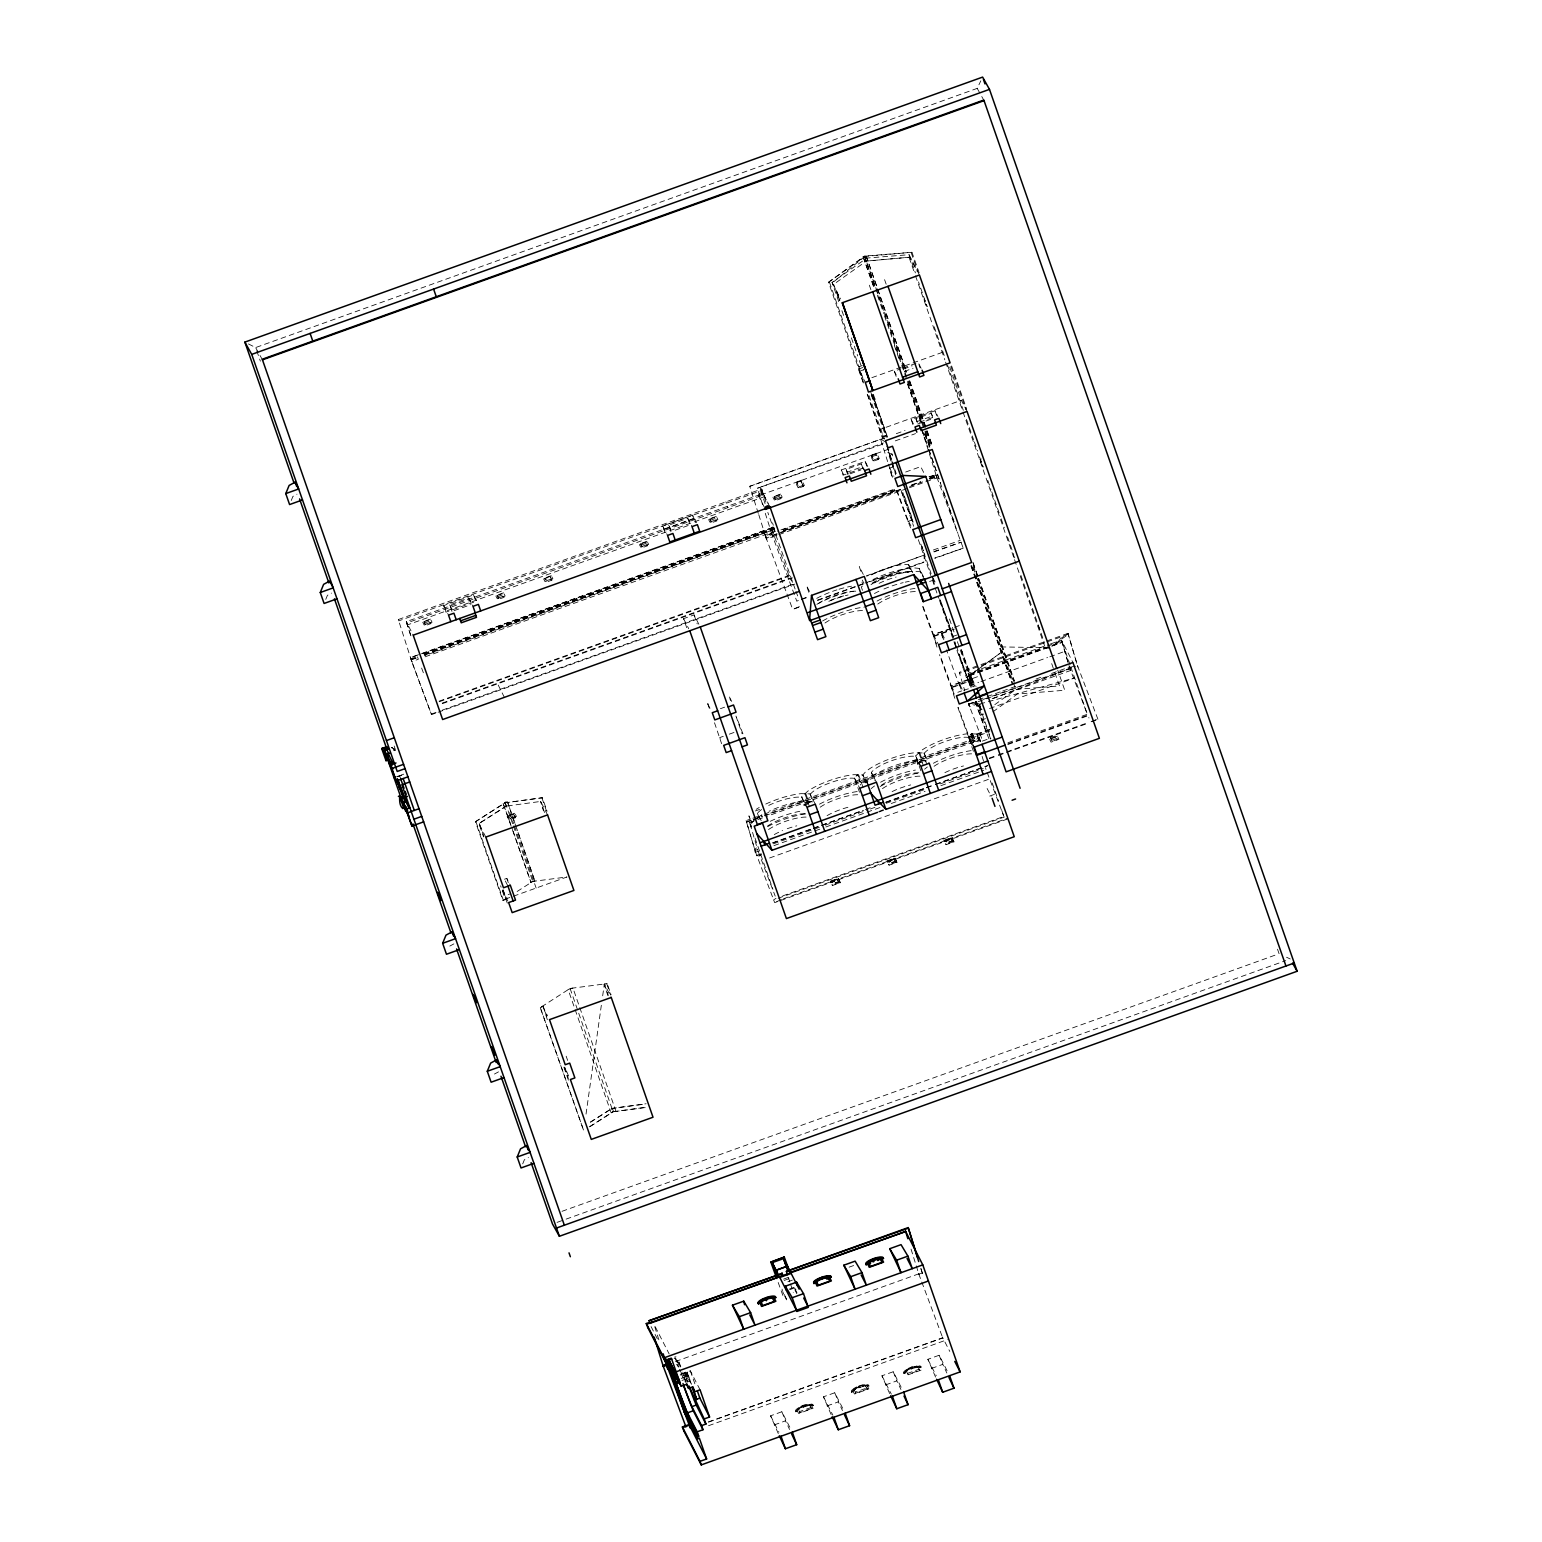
<?xml version="1.0" encoding="UTF-8"?>
<svg xmlns="http://www.w3.org/2000/svg" width="1542" height="1542" viewBox="0 0 1542 1542"><rect width="100%" height="100%" fill="white"/><g stroke="black" fill="none" stroke-linecap="round" stroke-linejoin="round"><path stroke-width="0.75" stroke-dasharray="5 3.75" d="M795.595 1410.949L795.614 1410.332A9.271 2.39 -19.2 0 1 800.992 1406.593L805.502 1404.974A9.271 2.39 -19.2 0 1 812.441 1404.28L813.289 1405.572L811.304 1405.784A7.633 1.966 -19.2 0 0 805.599 1406.362L801.879 1407.692A7.633 1.966 -19.2 0 0 797.445 1410.776L795.903 1411.817L797.137 1409.908A7.633 1.966 -19.2 0 1 801.57 1406.824L805.29 1405.494A7.633 1.966 -19.2 0 1 811.015 1404.916L811.747 1406.131M795.903 1411.817L795.903 1411.2A9.271 2.39 -19.2 0 1 801.3 1407.48L805.811 1405.861A9.271 2.39 -19.2 0 1 812.75 1405.167L813.289 1405.572M851.415 1391.482L851.415 1390.865A9.271 2.39 -19.2 0 1 856.812 1387.145L861.323 1385.526A9.271 2.39 -19.2 0 1 868.262 1384.832L869.09 1386.104L867.124 1386.335A7.633 1.966 -19.2 0 0 861.419 1386.894L857.699 1388.224A7.633 1.966 -19.2 0 0 853.266 1391.308L851.704 1392.349L852.957 1390.441A7.633 1.966 -19.2 0 1 857.391 1387.357L861.111 1386.027A7.633 1.966 -19.2 0 1 866.816 1385.448L867.548 1386.663M851.704 1392.349L851.724 1391.751A9.271 2.39 -19.2 0 1 857.121 1388.012L860.012 1386.913M854.307 1390.498L853.94 1389.4A6.187 1.6 -19.2 0 1 857.525 1386.47L860.552 1385.391A6.187 1.6 -19.2 0 1 865.563 1385.236L867.336 1389.053L855.714 1393.216L854.326 1390.055A6.187 1.6 -19.2 0 1 857.911 1387.569L861.631 1386.393A9.271 2.39 -19.2 0 1 868.57 1385.699L869.09 1386.104M903.612 1372.727L903.631 1372.11A9.271 2.39 -19.2 0 1 909.009 1368.39L913.519 1366.771A9.271 2.39 -19.2 0 1 920.458 1366.077L921.306 1367.349L919.321 1367.581A7.633 1.966 -19.2 0 0 913.616 1368.139L909.896 1369.489A7.633 1.966 -19.2 0 0 905.462 1372.553L903.92 1373.594L905.173 1371.686A7.633 1.966 -19.2 0 1 909.607 1368.602L913.307 1367.272A7.633 1.966 -19.2 0 1 919.032 1366.713L921.056 1370.144L906.735 1375.291L905.462 1373.035M903.92 1373.594L903.92 1372.997A9.271 2.39 -19.2 0 1 909.317 1369.257L911.9 1367.291M572.872 988.075L568.111 989.463L611.133 1112.746L615.836 1110.953L572.892 987.863M586.037 1114.095L601.341 1005.268M602.671 995.804L604.348 983.989L611.249 997.462M869.669 581.777L923.986 562.271L924.352 553.231L924.795 555.64M936.245 478.078L936.553 475.938L935.184 475.013M761.42 854.249C756.582 860.744 750.723 846.115 759.165 847.888M291.265 500.475L292.941 496.389L296.989 494.192M325.767 599.375L327.444 595.289L331.491 593.111M522.699 1163.882L524.376 1159.796L528.424 1157.599M248.455 343.943L255.625 347.567L977.204 88.376L980.808 80.859M513.197 831.427L531.026 882.525L503.097 803.382L505.795 801.917L507.53 802.013L534.881 881.137L516.956 829.056M873.408 286.234L863.096 256.685L864.927 255.702L866.064 255.779L906.657 372.046M530.602 882.255L535.035 880.887M866.064 255.779L906.388 371.93M677.323 1365.21L677.458 1366.27M754.077 820.479L751.513 823.37L748.892 815.853L752.053 822.059M807.507 801.011L804.558 804.905L801.686 796.906L807.603 791.316A34.232 8.847 -19.2 0 1 853.902 774.682L862.826 774.932L865.39 772.041A34.232 8.847 -19.2 0 1 915.042 752.727L923.947 752.978L929.228 763.29M859.492 792.26L854.48 777.939L857.68 774.527L860.301 782.045L857.044 775.028M918.492 763.965L915.62 755.966L921.538 750.395A34.232 8.847 -19.2 0 1 967.836 733.761L976.741 734.011L981.02 742.357M918.242 763.483L921.422 760.071M973.407 751.34L968.415 736.999L971.595 733.607L974.216 741.124L971.287 744.998M833.759 281.743L865.37 256.011M862.479 590.355L861.303 586.982L864.021 584.803M924.602 769.188L927.34 766.991M547.564 814.908L540.664 801.435L506.007 806.158L504.851 802.842L542.36 797.734L547.082 811.246M506.007 806.158L505.236 802.553L475.437 821.751L502.962 900.624L505.776 899.102L502.673 890.216M504.851 802.842L542.36 797.734M607.914 995.573L603.963 984.278L607.182 983.623L611.075 994.802M645.192 1107.58L612.637 1111.821L611.48 1108.486L646.117 1103.744M612.637 1111.821L645.578 1107.291M957.37 641.665L969.282 675.743L975.257 671.368M977.204 669.96L1002.454 651.514L980.596 667.435M994.802 704.675L1015.696 689.428L1059.489 685.939L1054.824 672.563M992.894 711.864L1017.296 694.035L1064.751 690.257L1057.735 670.115M863.366 382.127L828.517 282.263L864.503 256.068L905.886 371.95M828.517 282.263L865.428 255.972M838.752 301.634L832.025 282.359L866.893 258.054L909.048 254.7L919.437 275.016M865.043 261.465L867.047 260.579L832.911 284.865M956.965 650.454L966.468 677.709L978.707 668.823M966.468 677.709L970.169 675.589L961.456 650.628M1067.97 633.319L1077.048 664.274L1067.989 633.357L1055.884 642.031L1056.251 642.995L1068.355 634.321L1067.989 633.357L959.297 672.351L964.849 691.009M874.179 286.157L864.503 256.068L911.958 252.29L919.109 272.741M863.771 256.55L911.958 252.29M909.915 257.186L865.39 261.176L909.915 257.186L917.201 271.431M1046.266 648.025L1049.196 648.218M475.437 821.751L505.737 802.515M506.393 805.888L478.907 823.601L483.552 836.94M485.807 837.094L478.907 823.601L506.894 805.849M502.962 900.624L509.226 896.577M517.148 891.469L532.742 881.426L566.974 876.974L505.256 899.14L500.61 885.802M540.298 1007.639L583.743 1130.71L540.298 1007.639L570.077 988.441L607.182 983.623M540.799 1007.601L543.092 1006.116L547.044 1017.431M590.278 1122.113L612.367 1108.158L613.523 1111.493L589.622 1126.913M590.682 1122.152L612.367 1108.158M589.217 1126.874L613.523 1111.493M449.821 946.075L453.868 943.897M494.462 1074.042L498.509 1071.863M507.8 900.913L505.256 895.941L509.612 894.032M399.918 775.761L403.773 774.142M811.516 1408.521L809.743 1404.685A6.187 1.6 -19.2 0 0 804.731 1404.858L801.724 1405.938A6.187 1.6 -19.2 0 0 798.12 1408.868L798.505 1409.523A6.187 1.6 -19.2 0 1 802.091 1407.017L805.097 1405.938A6.187 1.6 -19.2 0 1 809.743 1405.475L811.516 1408.521L799.893 1412.684L798.12 1408.868M906.137 1370.645L907.91 1374.481L919.533 1370.298L917.76 1366.482A6.187 1.6 -19.2 0 0 912.748 1366.636L909.741 1367.715A6.187 1.6 -19.2 0 0 906.137 1370.645L906.523 1371.301A6.187 1.6 -19.2 0 1 910.108 1368.814L913.828 1367.638A9.271 2.39 -19.2 0 1 920.767 1366.944L921.306 1367.349M993.183 698.487L1069.936 668.708L976.645 702.227M783.625 1279.108L790.371 1276.603M784.146 1280.458L790.95 1277.99M787.904 1281.749L792.395 1280.091M789.485 1289.016L793.976 1287.339M789.812 1289.671L794.303 1287.994M839.6 300.517L836.708 291.496L839.831 300.42M863.269 382.994L857.757 367.189L862.248 365.57M862.961 367.478L858.701 369.001L857.757 367.189M859.492 371.294L863.751 369.752L859.569 371.14L862.807 380.816M871.866 377.674L942.085 352.463M896.133 376.402L894.302 371.179L900.817 368.827M902.995 368.056L916.044 363.353M903.477 369.02L912.209 365.878M904.325 371.41L913.037 368.287M870.825 392.227L872.618 397.373L873.851 396.93L875.124 399.417L873.89 399.86M967.046 411.444L961.321 400.265L879.807 429.543L885.532 440.723M912.941 424.59L911.11 419.366L935.03 410.77L937.941 416.475M917.143 422.257L915.929 418.769L931.195 413.295L932.891 416.61M916.912 421.602L932.178 416.128M919.456 422.238L932.505 417.554M882.294 436.675L886.785 435.056M917.76 423.992L933.026 418.518L931.195 413.295M867.221 394.27L882.178 437.138L886.669 435.538L887.594 437.35L872.733 394.771L884.298 427.924M758.298 513.409L749.759 486.308L887.575 436.81M896.307 433.668L905.019 430.526M762.577 504.504L757.392 488.236L883.354 442.978M882.197 444.366L757.392 488.236M398.318 619.537L761.69 489.007L762.211 490.317L398.819 620.848L398.318 619.537L411.232 659.899L431.49 714.621L435.885 713.04M895.285 440.877L915.543 433.61M664.949 532.453L662.674 525.918L692.551 515.182L696.444 522.777M473.702 602.19L445.946 612.155L443.672 605.64L473.548 594.904L476.478 600.59M670.963 531.72L668.688 525.186L687.771 518.324L692.011 526.612M451.96 611.422L449.686 604.907L468.768 598.045L473.009 606.334M410.519 634.976L406.298 621.677L763.117 493.498L768.128 503.29M663.908 529.465L693.784 518.729L695.731 522.526M889.098 449.011L758.491 495.772A2.679 2.583 -27.1 0 1 763.386 494.018M796.694 482.588L800.934 481.065L803.478 486.366L799.238 487.889L796.694 482.588L797.06 483.61L801.3 482.087L803.478 486.366M871.615 455.661L875.856 454.138L878.053 458.417L878.4 459.439L874.16 460.962L871.615 455.661L874.16 460.962M410.885 635.805L406.818 622.987L763.637 494.809L763.117 493.498M871.962 456.683L876.203 455.16L878.4 459.439M406.915 623.604L407.435 624.915L764.254 496.736L763.733 495.425M862.633 468.19L843.069 475.225L841.257 469.982L865.158 461.405L868.069 467.091M675.203 530.197L690.045 524.858L687.771 518.324M847.888 474.628L846.057 469.404L861.342 463.911L864.734 470.541M454.08 610.671L471.042 604.58M803.131 485.345L798.891 486.867L799.238 487.889M873.813 459.94L878.053 458.417M424.011 621.773L429.312 619.865L431.028 623.566L425.727 625.474L424.011 621.773L425.727 625.474M497.122 595.501L502.422 593.612L504.118 597.313L498.818 599.202L497.122 595.501L498.818 599.202M544.846 578.366L550.147 576.457L551.863 580.158L546.562 582.066L544.846 578.366L545.27 579.561L550.571 577.652L551.863 580.158M640.624 543.96L645.925 542.052L647.197 544.557L647.621 545.752L642.32 547.661L640.624 543.96L642.32 547.661M709.879 519.076L715.18 517.168L716.876 520.888L711.575 522.777L709.879 519.076L711.575 522.777M774.18 496.755L779.481 494.847L780.753 497.353L781.177 498.548L775.877 500.456L774.18 496.755L775.877 500.456M424.435 622.968L429.736 621.06L429.312 619.865M497.546 596.696L502.846 594.807L502.422 593.612M641.029 545.155L646.329 543.247L647.621 545.752M710.303 520.271L715.604 518.382L715.18 517.168M774.585 497.95L779.886 496.042L781.177 498.548M425.303 624.279L430.603 622.37L431.028 623.566M498.413 598.007L503.714 596.099L504.118 597.313M551.438 578.963L546.138 580.871L546.562 582.066M641.896 546.466L647.197 544.557M711.17 521.582L716.471 519.673L716.876 520.888M775.453 499.261L780.753 497.353M850.066 473.837L860.976 469.925M891.835 476.112A34.232 1.176 70.2 0 1 889.985 469.751L889.695 468.093L893.55 466.706M905.655 472.045L920.709 466.628L924.737 474.493M417.477 656.853L418.345 659.263L411.791 661.614L410.345 657.624L773.737 527.075M416.995 655.408L410.365 657.605M421.525 653.789L773.814 527.229M423.954 653.519L774.007 527.769M410.827 658.82L417.381 656.468M424.031 653.808L774.2 528.289L774.604 529.369L424.686 655.678M424.089 654.078L774.142 528.328M424.281 654.598L774.335 528.848M411.232 659.899L417.786 657.547L410.962 659.378L431.49 714.621M424.551 655.119L774.604 529.369L772.523 522.854M425.11 656.815L775.163 531.084L776.802 535.479M907.139 488.525L766.47 539.083L765.217 535.556L778.671 530.718M780.907 529.908L895.343 488.814M929.016 476.709L935.936 474.743L928.457 477.422M771.713 533.744L765.275 535.691M782.912 529.716L897.116 488.698M981.271 462.908L980.076 459.477L981.31 459.034M900.682 489.778L766.143 538.1L765.719 536.886L772.022 534.611L796.809 601.226L799.18 599.954L796.809 601.226M783.259 530.583L898.003 489.373M929.498 478.059L936.245 475.63L963.23 548.162L934.895 558.339M783.355 530.968L898.099 489.739M911.592 484.901L920.593 481.663M929.595 478.425L936.553 475.938M772.291 535.344L900.509 489.277L913.654 524.55M911.765 485.229L920.767 482.01M929.768 478.772L936.514 476.343M909.664 486.54L927.667 480.082M929.922 479.273L936.669 476.844L921.615 429.235M909.375 487.735L937.016 477.808L935.743 474.377M911.862 520.039L907.987 521.427L907.544 519.288L912.825 529.619M439.104 701.167L791.412 574.607M439.239 701.726L789.08 576.072M442.207 703.094L790.179 578.096M442.342 703.653L792.549 577.865M686.71 627.671L683.549 618.67L694.054 614.892L700.261 626.996M431.355 714.062L440.164 710.901M442.361 710.11L792.492 584.322M438.101 712.25L794.862 584.09M933.353 549.993L960.358 540.298M801.416 599.144L808.162 596.735M866.546 575.764L924.93 554.792L866.643 576.149M933.932 551.554L961.032 542.225M801.512 599.53L808.259 597.12M934.028 551.94L961.244 542.148M799.411 606.604L792.704 609.418L799.508 606.989M817.511 600.089L862.788 583.84M865.043 583.03L923.889 561.886M934.799 557.973L963.23 548.162M817.607 600.474L867.414 582.587M929.595 581.488L933.353 580.139L934.703 583.454M396.892 776.57L402.154 774.913L401.344 772.85M397.046 776.86L400.477 775.626M709.262 708.221L707.72 703.807L711.305 702.516M720.403 708.703L724.605 707.18M936.958 647.12A34.232 1.176 70.2 0 1 934.298 638.658L933.276 634.398L950.662 628.731L939.656 598.913M959.317 625.609L933.527 634.88L922.54 605.081M933.585 636.036L950.701 629.888L950.412 628.23M933.72 636.518L954.325 629.117M956.715 635.073L953.226 636.326L949.217 626.206A34.232 1.176 70.2 0 1 940.157 601.341M723.275 736.324L719.69 737.616L721.675 741.49M729.289 734.165L735.592 731.891M508.397 815.93L513.698 814.041L515.394 817.742L510.094 819.631L508.397 815.93L508.821 817.144L514.122 815.236L515.394 817.742M514.989 816.547L509.689 818.436L510.094 819.631M1068.336 634.282L959.664 673.314L959.297 672.351M979.401 669.517L968.145 673.546L972.115 687.057L968.164 673.546L974.467 685.882M981.464 668.746L1049.138 644.46M1050.333 644.016L1061.455 640.046L1072.943 662.501M975.276 672.1L968.511 674.509L968.164 673.546L972.077 684.764L978.688 682.277M977.532 671.29L1045.013 647.042M1047.269 646.233L1061.821 641.009L1061.455 640.046L1068.702 664.795M968.704 675.088L975.354 672.697M977.57 671.907L1044.223 647.968M1053.109 644.768L1061.995 641.588M969.282 675.743L1062.573 642.224L969.243 675.704L973.175 686.788M954.806 698.333A34.232 1.176 70.2 0 1 952.146 689.872L951.144 685.592L971.749 678.191L976.028 686.537M977.512 676.707L951.395 686.074L940.389 656.275M951.433 687.231L972.058 679.829L971.749 678.191M980.943 681.583L1047.558 657.528M1049.813 656.834L1065.329 651.148M957.833 692.281L961.707 690.893M963.577 690.218L971.344 688.021M978.303 699.76L984.952 697.37M987.169 696.56L1000.507 691.78M1002.724 690.989L1016.062 686.19M1036.051 679.02L1042.7 676.61M1051.586 673.43L1069.358 667.05L1087.322 714.254L1007.369 742.974M1069.57 667.744L1075.333 665.662M968.742 704.289L976.433 701.514L976.818 702.786L969.128 705.561L968.376 703.325L982.466 740.411M983.102 699.432L989.771 697.042M991.988 696.232L1075.506 666.24M978.611 703.538L969.571 706.795L968.376 703.634M992.2 698.661L1071.439 670.192M989.617 729.385L968.993 736.787L969.436 738.926L986.572 732.778L976.934 705.812L980.404 704.559M504.446 879.229L506.798 878.381L510.344 885.301M978.592 710.534L982.081 709.281M989.521 708.53L1074.658 677.94L977.84 704.54M980.327 715.295L983.796 714.042M982.023 719.921L985.511 718.668M504.35 899.738L505.371 899.352M755.368 810.957L759.57 809.434M989.868 729.886L969.243 737.288L958.257 707.47M969.301 738.445L989.906 731.043M757.623 849.488L755.04 850.413L746.077 820.633L750.607 819.014M752.862 818.204L761.902 814.947M764.177 814.137L979.035 736.96L979.459 738.098L764.601 815.275M1007.639 818.956L774.682 902.648L755.58 852.244L746.521 821.77L751.031 820.151M753.306 819.342L762.346 816.084M751.108 820.691L746.579 822.31L747.022 823.467L767.646 816.046M753.363 819.881L762.403 816.624M764.678 815.814L979.536 738.637L979.96 739.774L769.901 815.236M811.362 801.416L803.498 804.249L803.922 805.444L810.494 803.074M868.069 781.042L860.205 783.876L860.629 785.071M926.781 763.656L925.181 760.514L917.317 763.348L917.741 764.543M806.697 803.459L810.244 802.187M919.186 764.408L918.762 763.194L924.063 761.305M987.073 739.408L979.575 742.087L976.741 734.011L979.613 742.01L974.216 741.124M1007.736 743.938L1087.688 715.218L1088.98 717.974M1007.89 744.516L1087.862 715.777M989.232 758.105L996.036 755.676M998.291 754.867L1088.864 722.331M1091.119 721.521L1097.904 719.073L1091.293 722.08M989.405 758.683L996.19 756.235M998.464 755.426L1089.018 722.89M1050.507 737.654L1055.807 735.765L1057.504 739.466L1052.203 741.374L1050.507 737.654L1052.203 741.374M1050.931 738.849L1056.231 736.96L1055.807 735.765M1051.798 740.16L1057.099 738.271L1057.504 739.466M772.696 842.78L811.131 828.979M813.405 828.15L863.154 810.282M865.409 809.473L872.194 807.044M885.763 802.168L924.217 788.347M926.472 787.538L933.257 785.09M935.531 784.28L987.535 765.603M772.735 843.011L811.188 829.211M813.444 828.401L863.192 810.514M885.821 802.399L924.256 788.579M926.53 787.769L933.315 785.341M935.57 784.531L987.593 765.834M773.409 843.821L823.043 825.992M825.298 825.182L868.165 809.781M870.42 808.972L874.931 807.353M886.207 803.305L924.564 789.523M940.35 783.856L983.218 768.456M755.58 852.244L758.163 851.319L749.605 822.522L751.667 826.589M773.949 845.633L823.582 827.803M825.837 826.994L879.981 807.545M891.257 803.498L925.104 791.335M940.89 785.668L983.757 770.268M756.717 855.347L761.247 853.728M878.844 811.477L883.373 809.704M879.017 811.998L883.547 810.36M769.593 857.988L990.677 778.575M989.675 796.077L997.423 793.301M776.031 898.311L773.641 899.892M782.796 895.883L1003.881 816.45L1001.548 809.762M778.17 898.273L1004.324 817.029M830.406 881.195L838.27 878.381L840.294 882.718L832.429 885.532L830.406 881.195L830.83 882.39L838.675 879.576L840.294 882.718M887.074 860.841L894.919 858.027L896.943 862.344L889.098 865.178L887.074 860.841L887.479 862.036L895.343 859.222L896.943 862.344M944.07 840.351L951.934 837.537L953.958 841.874L946.094 844.688L944.07 840.351L944.494 841.566L952.358 838.732L953.958 841.874M831.851 881.06L837.152 879.152L838.848 882.853L833.547 884.761L831.851 881.06L832.256 882.255L837.557 880.347M888.5 860.706L893.801 858.798L895.517 862.498L890.216 864.407L888.5 860.706L888.924 861.901L894.225 859.993M945.516 840.217L950.816 838.308L952.513 842.009L947.212 843.917L945.516 840.217L945.94 841.412L951.241 839.503M781.274 899.545L774.682 902.648M783.548 898.735L1007.446 818.301M838.848 882.853L838.424 881.658L833.123 883.566L833.547 884.761M895.517 862.498L895.092 861.303L889.792 863.192L890.216 864.407M952.513 842.009L952.108 840.814L946.807 842.722L947.212 843.917M839.87 881.504L832.005 884.337L832.429 885.532M896.538 861.149L888.674 863.983L889.098 865.178M953.534 840.679L945.689 843.493L946.094 844.688M541.685 1006.753L542.707 1006.386M562.02 1211.318L1276.815 954.537M557.048 1222.382L563.832 1219.953M566.107 1219.124L1285.739 960.627M849.141 1267.158L853.651 1265.539M674.143 1358.579L675.242 1358.174M920.94 1268.584L922.424 1273.403L918.781 1274.116L922.328 1273.075M675.531 1361.49L922.155 1272.613M676.321 1364.843L677.42 1364.439L678.788 1367.099L675.704 1358.29M700.049 1389.805L690.334 1370.819L684.918 1372.804L687.597 1381.96L689.833 1381.15L687.173 1371.995L691.163 1383.29M684.571 1373.267L680.195 1374.847L680.716 1376.543L685.091 1374.963L684.128 1371.782M685.014 1373.305L687.25 1372.496M685.168 1373.999L687.424 1373.19M685.4 1374.886L687.655 1374.076M685.708 1375.965L687.963 1375.156M681.294 1378.413L685.689 1376.833L685.091 1374.963M686.094 1377.218L688.33 1376.408M686.537 1378.644L688.773 1377.835M681.969 1380.456L686.344 1378.895L685.689 1376.833M687.038 1380.225L689.274 1379.415M708.453 1421.878L942.702 1337.724L949.795 1351.428M708.53 1422.148L942.76 1337.993L942.393 1336.914M708.549 1425.714L947.308 1339.651M778.286 1433.578L770.595 1415.807L781.871 1411.74L790.236 1428.085M831.157 1414.592L823.467 1396.801L834.762 1392.754L844.168 1411.142M889.657 1393.582L881.947 1375.792L893.242 1371.744L902.648 1390.132M935.57 1377.083L927.86 1359.312L939.155 1355.245L947.52 1371.59M811.439 1405.263L812.981 1404.704M867.259 1385.795L868.801 1385.236M920.998 1366.482L919.764 1367.908M811.15 1407.422L799.527 1411.605L799.893 1412.684M853.94 1389.4L855.328 1392.137L866.951 1387.954M774.219 1424.924L785.514 1420.857L789.581 1429.53M827.09 1405.918L838.385 1401.871L842.452 1410.544M885.59 1384.909L896.866 1380.861L900.952 1389.515M931.503 1368.429L942.798 1364.362L946.865 1373.035M611.48 1108.486L645.751 1104.033M892.182 454.582L887.903 452.481L895.709 474.84M505.776 899.102L507.318 903.149M547.333 1019.725L543.092 1006.116M923.947 752.978L926.819 760.977L917.663 760.225A34.232 8.847 -19.2 0 0 868.011 779.539L865.447 782.449L860.301 782.045M815.294 804.211L810.032 793.899L801.108 793.648A34.232 8.847 -19.2 0 0 764.466 804.693M810.032 793.899L812.904 801.898L803.729 801.165A34.232 8.847 -19.2 0 0 768.995 811.285M1000.854 646.908L1046.131 647.679M923.465 576.669L919.244 568.42L914.965 567.976A34.232 8.847 -19.2 0 0 870.093 581.064M391.282 747.485L392.42 747.793M1286.548 957.235L1290.268 958.989M885.609 442.168L881.041 439.142L749.759 486.308M867.336 1389.053L865.544 1386.007A6.187 1.6 -19.2 0 0 860.918 1386.47M393.422 748.41L394.463 749.566M792.761 582.336L790.082 578.751L771.675 529.214M863.096 256.685L873.755 286.465M977.204 88.376L980.635 94.505M981.772 96.548L984.066 100.635M262.468 359.845L255.625 347.567L260.367 361.156M772.696 531.971L771.251 527.981L771.867 529.735M925.373 301.48L924.082 298.975L925.277 302.405M925.875 304.121L927.166 306.627L918.531 281.897M980.076 459.477L981.348 461.983M981.868 464.624L983.141 467.13L978.322 453.271M921.133 368.287L918.222 362.582L920.034 367.806M1013.537 555.39L1014.829 557.896M1039.886 629.695L1036.802 622.062M894.302 371.179L896.249 374.976M923.909 433.225L931.195 447.45M915.929 418.769L917.625 422.084M911.11 419.366L915.004 426.961M832.025 282.359L840.525 298.955M836.477 291.573L840.294 299.032M859.569 371.14L865.293 382.339M872.618 397.373L874.487 401.421M891.758 453.367L892.625 455.873M882.178 437.138L883.103 438.95L867.471 394.174M889.695 468.093L893.917 476.343M910.628 527.865L906.368 517.264A34.232 1.176 70.2 0 1 895.883 488.294M932.794 577.518L935.801 583.416M924.641 580.043L920.42 571.793L916.141 571.35A34.232 8.847 -19.2 0 0 871.269 584.437M864.869 471.717L862.325 466.744L847.059 472.238L849.603 477.21M971.537 685.824L968.26 679.444L969.282 683.704A34.232 1.176 70.2 0 0 970.419 687.462M871.558 574.877A25.327 6.534 -19.2 0 1 908.662 564.777L912.691 572.641M944.282 637.983L941.025 631.603L942.046 635.882A34.232 1.176 70.2 0 0 943.184 639.622M962.15 689.197L958.893 682.817L961.032 689.235M933.276 634.398L938.558 644.71M846.057 469.404L848.601 474.377M841.257 469.982L845.132 477.596M951.144 685.592L954.402 691.972M954.209 694.17L951.568 687.732L972.173 680.33L974.563 686.267M968.993 736.787L974.274 747.099M968.415 736.999L973.696 747.33M987.111 788.482L991.14 796.347M863.289 574.453L859.279 566.608L861.631 573.373M862.229 580.023L863.828 583.165M915.62 755.966L920.902 766.278M918.762 763.194L920.034 765.699M950.662 838L952.108 840.814M770.248 507.665L759.859 487.349L765.044 503.617M809.492 591.453L806.485 585.575L809.627 594.595M758.221 495.252L765.14 508.744M920.863 770.788L915.871 756.467A25.327 6.534 -19.2 0 0 891.7 760.688A25.327 6.534 -19.2 0 0 871.403 772.426L876.434 782.257M868.223 784.319L866.951 781.833L867.356 783.028M868.107 785.244L862.826 774.932L865.698 782.931M854.48 777.939L859.761 788.251M893.647 858.47L895.092 861.303M668.688 525.186L670.809 529.33M801.686 796.906L806.967 807.218M662.674 525.918L667.532 535.421M806.215 806.601L804.943 804.095L805.348 805.29M836.978 878.844L838.424 881.658M731.718 701.437L728.981 696.097L730.523 700.531M742.936 733.799L736.517 717.184M683.549 618.67L688.715 628.75M707.72 703.807L710.438 709.147M761.575 809.55A25.327 6.534 -19.2 0 0 757.488 813.347L762.5 823.177M927.86 1359.312L936.225 1375.657M881.947 1375.792L891.353 1394.18M867.279 1385.815L868.859 1388.899L854.538 1394.045L853.266 1391.79M504.369 697.35L497.334 683.299M449.686 604.907L452.866 611.114M443.672 605.64L448.529 615.123M786.516 1298.962L783.587 1293.102M823.467 1396.801L832.873 1415.19M811.458 1405.282L813.039 1408.366L798.717 1413.513L797.445 1411.258M407.435 624.915L406.298 621.677L413.198 635.169M505.333 880.964L507.973 886.149M770.595 1415.807L778.941 1432.152M542.591 1006.155L547.564 1015.85M568.612 1076.065L565.374 1068.375M685.4 1372.072L691.876 1384.716M684.918 1372.804L689.274 1381.189M678.808 1365.075L675.801 1356.44M679.521 1369.354L685.997 1381.998M681.024 1373.633L685.342 1382.075M655.254 1326.775L669.17 1353.972M651.09 1326.602L657.875 1339.882M794.728 1288.437L797.118 1293.14L795.614 1288.958M794.901 1289.883L796.809 1293.622M784.859 1296.437L786.593 1299.848M782.854 1295.415L776.879 1278.838M685.824 1381.96L682.528 1373.594M503.097 803.382L512.426 829.211M972 678.673L960.126 646.368M907.795 519.789L896.808 489.97M968.511 679.926L959.066 654.598M971.094 687.52L968.704 681.583M988.942 738.734L984.952 728.614A34.232 1.176 70.2 0 1 975.874 703.75M943.839 639.699L941.449 633.743M971.826 744.882L967.817 734.763A34.232 1.176 70.2 0 1 957.331 705.793M939.155 1355.245L942.798 1364.362M893.242 1371.744L896.866 1380.861M834.762 1392.754L838.385 1401.871M781.871 1411.74L785.514 1420.857M774.084 528.058L774.604 529.369M725.877 501.863L726.398 503.174M727.304 506.374L727.824 507.665M406.298 621.677L406.818 622.987M936.669 476.844L936.245 475.63M922.424 1273.403L920.825 1268.353M1077.993 667.185L1077.511 665.932M782.006 1289.093L782.604 1290.635M680.774 1366.443L678.21 1360.256L680.485 1367.831M746.077 820.633L746.521 821.77M1077.434 665.546L1098.077 719.651M990.716 739.081L976.279 701.263L968.588 704.019L976.452 701.822L981.367 711.46L978.264 702.535M987.15 772.426L1003.881 816.45M774.797 530.236L774.007 528.039M758.163 851.319L775.202 896.114M918.724 1273.846L942.76 1337.993M921.885 546.6L923.523 551.014L921.962 546.408M795.113 589.044L767.82 512.426M795.923 591.222L798.351 597.776M765.719 536.886L786.786 593.419M786.979 594.036L792.704 609.418M421.621 668.072L424.069 674.683M690.469 1382.981L689.833 1381.15M782.719 1291.521L783.644 1294.066M687.385 1381.96L686.344 1378.895M961.668 650.859L962.131 652.131M682.855 1372.091L686.171 1382.326M1277.508 949.178L1279.089 953.727M1070.013 664.602L1061.455 640.046L1070.109 669.286M1070.784 666.819L1087.322 714.254M951.607 365.936L966.68 409.112M911.226 252.772L917.567 270.968M950.874 366.418L965.947 409.594M949.756 367.112L961.321 400.265M909.048 254.7L915.408 272.915M934.201 326.788L938.885 340.262M939.676 342.497L944.398 356.067M947.559 365.107L963.326 410.326M966.487 419.366L973.58 439.701M974.371 441.956L977.532 451.016M987.786 480.391L990.928 489.431M991.718 491.705L1000.392 516.57M1001.182 518.825L1004.343 527.865M1007.504 536.905L1013.807 554.985M1020.9 575.339L1044.57 643.149M1051.702 663.638L1054.034 670.327M909.182 257.687L914.734 273.57M915.524 275.845L944.822 359.845M945.612 362.119L962.247 409.786M963.037 412.061L1013.73 557.356M1014.52 559.63L1044.609 645.886M935.03 410.77L936.842 415.993M884.588 279.68L886.168 284.191M909.684 380.797L926.337 428.541M927.127 430.796L932.679 446.717M973.118 562.657L977.879 576.284M978.669 578.558L1014.366 680.851M909.568 381.028L926.222 428.753M927.012 431.028L932.563 446.929M973.002 562.849L977.744 576.477M978.553 578.751L1014.231 681.044M908.99 381.047L925.72 428.753M926.434 431.047L932.062 446.949M973.214 565.124L977.242 576.496M977.975 578.751L1015.311 685.592M864.503 256.068L907.332 378.831M908.122 381.086L924.776 428.811M925.566 431.085L931.098 446.987M973.118 567.398L1015.696 689.428M877.359 295.254L879.73 302.059M880.521 304.333L883.701 313.431M884.414 315.725L906.677 379.313M907.467 381.587L924.063 429.351M924.911 431.587L930.404 447.546M971.691 565.644L1012.863 683.916M894.36 345.543L899.121 359.19M907.833 384.17L922.116 425.072M925.277 434.169L930.038 447.797M971.248 565.953L1011.07 680.08M907.506 383.977L921.788 424.898M924.949 433.996L929.71 447.623M970.94 565.837L1012.188 684.031M921.827 429.158L928.13 447.238M928.92 449.493L936.804 472.103M937.594 474.358L940.736 483.398M943.897 492.438L954.151 521.813M922.289 431.182L927.841 447.103M928.631 449.358L957.967 533.474M869.322 285.174L870.902 289.665M873.331 394.289L875.124 399.417M872.637 395.35L886.669 435.538M833.817 284.75L839.388 300.671M872.097 394.733L886.997 437.157M871.558 394.482L872.888 398.299M969.436 675.627L973.31 686.788M841.913 310.694L844.284 317.479M851.396 337.871L857.718 355.99M859.299 360.539L861.323 366.321M871.249 394.791L886.091 437.292M949.467 618.978L954.459 633.28M982.158 713.734L990.87 738.695M887.074 446.39L891.835 460.036M904.518 496.389L911.669 516.859M829.442 282.167L863.481 379.737M869.033 395.619L883.277 436.482M888.828 452.365L896.634 474.724M902.86 492.63L913.789 523.933M920.805 544.075L934.915 584.476M940.447 600.378L955.52 643.534M956.31 645.809L967.393 677.613M901.164 490.491L913.654 526.285M918.338 539.7L930.809 575.494M932.409 580.043L938.731 598.219M939.541 600.474L956.175 648.18M919.244 568.42L922 576.342M992.219 783.028L998.445 800.857M875.856 454.138L876.203 455.16M972.462 733.568L975.084 741.085M970.978 734.108L973.6 741.625M908.662 564.777L911.149 571.909A25.327 6.534 -19.2 0 0 870.787 584.071M865.158 461.405L866.99 466.628M861.342 463.911L863.154 469.154M925.181 760.514L925.586 761.729M951.934 837.537L952.358 838.732M861.978 582.105L862.383 583.3M919.668 752.535L922.289 760.052M918.801 752.573L923.812 766.914M800.934 481.065L801.3 482.087M779.481 494.847L779.886 496.042M871.403 772.426L874.314 780.734M894.919 858.027L895.343 859.222M858.547 774.489L863.539 788.829M838.27 878.381L838.675 879.576M805.753 793.455L808.374 800.973M804.885 793.494L809.878 807.835M692.551 515.182L694.825 521.716M735.939 716.047L742.107 733.761M694.054 614.892L697.215 623.912M757.488 813.347L759.647 819.592M749.605 822.522L751.937 829.211M755.04 838.135L772.928 889.387M714.505 722.755L721.617 743.687M645.925 542.052L646.329 543.247M919.533 1370.298L919.167 1369.2L907.544 1373.382L907.91 1374.481M917.76 1366.482L917.76 1367.272A6.187 1.6 -19.2 0 0 913.134 1367.735M911.688 1366.983L912.305 1368.564M910.744 1367.311L911.168 1368.968M865.563 1385.236L865.929 1386.316M859.492 1385.718L860.089 1387.318M858.547 1386.065L858.933 1387.164M858.374 1386.509L858.971 1387.723M855.328 1392.137L855.714 1393.216M550.147 576.457L550.571 577.652M809.743 1404.685L810.128 1405.784M803.671 1405.186L804.288 1406.786M802.727 1405.533L803.112 1406.612M802.553 1405.976L803.151 1407.191M473.548 594.904L475.842 601.419M541.974 798.004L546.697 811.535M606.796 983.892L610.709 995.091M544.538 812.538L540.644 801.435L543.382 810.591M604.348 983.989L608.28 995.284M468.768 598.045L470.291 602.402M513.698 814.041L514.122 815.236M507.53 802.013L516.165 826.801M509.785 812.518L513.659 823.621M514.43 825.837L536.134 888.057M505.236 802.553L512.58 823.659M513.37 825.876L532.742 881.426M570.077 988.441L613.022 1111.531M690.334 1370.819L695.095 1384.427M674.779 1356.806L677.458 1364.535M506.798 878.381L508.282 882.622M566.165 1056.193L567.649 1060.414M503.058 889.599L505.256 895.941M503.29 890.736L506.239 899.159M564.815 1067.295L567.764 1075.738M479.408 823.563L484.072 836.901M564.391 1067.141L568.323 1078.436M563.871 1067.16L568.612 1080.73M475.958 821.732L503.463 900.586M394.154 746.02L395.407 749.643M399.629 775.838L400.669 778.845M975.392 701.321L976.934 705.812M788.463 1277.701L789.832 1281.903M790.506 1284.004L793.263 1292.408M761.69 489.007L766.316 503.27M886.997 446.37L891.257 459.921M891.97 462.176L895.536 473.471M880.887 440.164L887.749 461.983M888.443 464.181L892.606 477.403M765.256 513.255L772.446 535.845L772.022 534.611M758.76 514.662L766.143 538.1M911.052 1249.136L918.993 1274.636M654.752 1326.698L659.764 1342.754M979.035 736.96L980.866 743.128M982.138 756.409L984.143 763.155M985.473 767.646L986.013 769.458M1069.358 667.05L1069.743 668.322M972.058 679.829L972.771 682.451A34.232 1.176 70.2 0 0 973.908 686.209M950.701 629.888L951.414 632.509A34.232 1.176 70.2 0 0 952.551 636.248M932.987 579.175L933.565 581.315A34.232 1.176 70.2 0 0 934.703 585.054M936.534 643.997L932.1 632.374A34.232 1.176 70.2 0 1 921.596 603.404M951.954 688.696A34.232 1.176 70.2 0 1 939.463 654.598M959.702 685.901A34.232 1.176 70.2 0 1 946.537 649.837M961.495 651.302A34.232 1.176 70.2 0 0 972.559 681.275L969.07 682.528A34.232 1.176 70.2 0 1 958.006 652.536M955.924 646.483A34.232 1.176 70.2 0 1 954.671 642.725M768.726 805.406A25.327 6.534 -19.2 0 1 801.936 797.387M810.282 794.4A25.327 6.534 -19.2 0 1 830.579 782.642A25.327 6.534 -19.2 0 1 854.731 778.421M767.376 826.165A25.327 6.534 -19.2 0 1 805.04 813.713M774.277 834.588A25.327 6.534 -19.2 0 1 782.546 830.54M787.249 828.709A25.327 6.534 -19.2 0 1 796.771 825.837M820.171 807.198A25.327 6.534 -19.2 0 1 857.834 794.747M827.071 815.622A25.327 6.534 -19.2 0 1 849.565 806.871M756.178 809.357A34.232 8.847 -19.2 0 1 759.204 807.488M757.43 817.8A34.232 8.847 -19.2 0 1 761.825 814.986M770.268 821.308A34.232 8.847 -19.2 0 1 801.455 810.996M768.552 829.538A25.327 6.534 -19.2 0 1 806.215 817.087M767.858 826.531A34.232 8.847 -19.2 0 1 806.35 813.81M819.457 804.192A34.232 8.847 -19.2 0 1 857.969 791.47M924.198 753.46A25.327 6.534 -19.2 0 1 944.494 741.721A25.327 6.534 -19.2 0 1 968.665 737.5M881.292 785.244A25.327 6.534 -19.2 0 1 918.974 772.793M892.105 791.605A25.327 6.534 -19.2 0 1 910.705 784.917M934.086 766.278A25.327 6.534 -19.2 0 1 974.448 754.115M944.899 772.638A25.327 6.534 -19.2 0 1 963.499 765.95M871.172 788.656A34.232 8.847 -19.2 0 1 874.545 785.957M880.598 782.237A34.232 8.847 -19.2 0 1 915.389 770.075M882.467 788.617A25.327 6.534 -19.2 0 1 920.15 776.166M880.116 786.536A34.232 8.847 -19.2 0 1 920.285 772.889M933.392 763.271A34.232 8.847 -19.2 0 1 971.903 750.549M877.764 604.059A25.327 6.534 -19.2 0 1 915.447 591.608M824.97 623.026A25.327 6.534 -19.2 0 1 862.653 610.574M879.113 583.319A25.327 6.534 -19.2 0 1 896.153 577.016M830.695 600.281A25.327 6.534 -19.2 0 1 844.92 595.597M877.07 601.052A34.232 8.847 -19.2 0 1 899.41 591.897M901.569 591.28A34.232 8.847 -19.2 0 1 917.297 588.157M822.599 620.963A34.232 8.847 -19.2 0 1 864.503 607.124M874.449 593.535A34.232 8.847 -19.2 0 1 881.928 589.873M883.952 589.005A34.232 8.847 -19.2 0 1 903.188 582.645M905.25 582.163A34.232 8.847 -19.2 0 1 909.24 581.392M816.817 604.348A34.232 8.847 -19.2 0 1 853.266 591.241M816.72 598.354A34.232 8.847 -19.2 0 1 830.425 592.128M832.564 591.338A34.232 8.847 -19.2 0 1 836.901 589.873M839.06 589.198A34.232 8.847 -19.2 0 1 851.492 586.191M828.844 601.322A34.232 8.847 -19.2 0 1 848.081 594.981M870.999 584.669A25.327 6.534 -19.2 0 1 911.361 572.506M818.204 603.635A25.327 6.534 -19.2 0 1 855.887 591.184M393.653 748.68A4.799 4.626 -40 0 1 395.003 750.646A4.819 1.253 -19.2 0 0 393.383 750.222M801.686 480.16L795.402 482.415L798.139 487.773L804.423 485.518L801.686 480.16M876.608 453.232L870.324 455.488L873.061 460.846L879.345 458.591L876.608 453.232M430.43 619.094L422.585 621.908L424.185 625.05L432.049 622.216L430.43 619.094M503.54 592.822L495.695 595.655L497.295 598.778L505.14 595.964L503.54 592.822M551.265 575.686L543.42 578.501L545.02 581.642L552.884 578.809L551.265 575.686M647.042 541.281L639.178 544.114L640.778 547.237L648.642 544.422L647.042 541.281M716.298 516.397L708.433 519.23L710.052 522.352L717.897 519.538L716.298 516.397M780.599 494.076L772.735 496.89L774.335 500.032L782.199 497.199L780.599 494.076M514.816 813.251L506.952 816.084L508.571 819.226L516.416 816.393L514.816 813.251M1057.349 736.17L1049.485 739.003L1051.085 742.145L1058.949 739.312L1057.349 736.17M760.919 494.905L760.919 494.905M394.906 750.491L394.501 749.72A4.838 4.607 13.4 0 0 393.673 748.795A4.799 4.645 -13.4 0 1 394.501 749.72L394.906 750.491M981.078 709.089L978.707 702.4L981.097 709.089M392.612 748.043A4.799 4.626 -40 0 0 391.456 747.677A4.838 4.607 13.4 0 1 392.632 748.101"/><path stroke-width="1.5" d="M774.257 1298.152L773.525 1296.938A7.633 1.966 -19.2 0 0 767.8 1297.516L764.1 1298.846A7.633 1.966 -19.2 0 0 759.666 1301.911L759.955 1303.279L758.413 1303.838L758.124 1302.354A9.271 2.39 -19.2 0 1 763.502 1298.615L768.012 1296.995A9.271 2.39 -19.2 0 1 774.951 1296.302L775.799 1297.593L773.814 1297.805A7.633 1.966 -19.2 0 0 768.109 1298.383L764.389 1299.713A7.633 1.966 -19.2 0 0 759.955 1302.797L761.536 1306.402L775.857 1301.255L774.277 1298.171M758.413 1303.838L758.413 1303.221A9.271 2.39 -19.2 0 1 763.81 1299.501L768.321 1297.863A9.271 2.39 -19.2 0 1 775.26 1297.169L775.799 1297.593M829.769 1277.817L829.037 1276.603A7.633 1.966 -19.2 0 0 823.312 1277.181L819.612 1278.511A7.633 1.966 -19.2 0 0 815.178 1281.575L815.467 1282.944L813.925 1283.503L813.636 1282.019A9.271 2.39 -19.2 0 1 819.014 1278.279L823.524 1276.66A9.271 2.39 -19.2 0 1 830.463 1275.966L831.311 1277.258L829.326 1277.47A7.633 1.966 -19.2 0 0 823.621 1278.048L819.901 1279.378A7.633 1.966 -19.2 0 0 815.467 1282.462L817.048 1286.067L831.369 1280.92L829.789 1277.836M813.925 1283.503L813.925 1282.886A9.271 2.39 -19.2 0 1 819.322 1279.166L823.833 1277.528A9.271 2.39 -19.2 0 1 830.772 1276.834L831.311 1277.258M865.814 1263.881L865.833 1263.264A9.271 2.39 -19.2 0 1 871.211 1259.525L875.74 1257.906A9.271 2.39 -19.2 0 1 882.679 1257.212L883.508 1258.503L881.542 1258.715A7.633 1.966 -19.2 0 0 875.817 1259.294L872.117 1260.624A7.633 1.966 -19.2 0 0 867.683 1263.708L869.245 1267.312L883.566 1262.166L881.234 1257.848A7.633 1.966 -19.2 0 0 875.528 1258.426L871.808 1259.756A7.633 1.966 -19.2 0 0 867.375 1262.821L867.664 1264.189L866.122 1264.748L867.356 1263.322M866.122 1264.748L866.141 1264.132A9.271 2.39 -19.2 0 1 871.519 1260.412L876.029 1258.792A9.271 2.39 -19.2 0 1 882.968 1258.079L883.508 1258.503M811.516 595.385L809.743 617.879L817.568 639.66L825.895 636.653L811.516 595.385L864.31 576.419L878.689 617.687L870.363 620.694L855.964 579.426M676.938 1388.976L666.819 1360.969L667.917 1363.321M285.771 493.594L289.125 485.422L295.197 482.164L298.666 488.968L285.771 493.594L289.588 504.562L302.502 499.916M320.273 592.513L323.627 584.341L329.699 581.064L333.188 587.868L320.273 592.513L324.09 603.462L337.004 598.816M442.65 943.299L445.985 935.127L452.076 931.85L455.545 938.654L442.65 943.299L446.467 954.247L459.381 949.602M487.291 1071.266L490.645 1063.093L496.717 1059.817L500.206 1066.64L487.291 1071.266L491.108 1082.214L504.022 1077.588M517.206 1157.001L520.541 1148.829L526.632 1145.571L530.101 1152.375L517.206 1157.001L521.023 1167.969L533.937 1163.323M687.52 1417.792L688.985 1417.252L685.438 1407.962A37.162 1.272 70.2 0 1 677.15 1386.046L669.999 1362.82L668.534 1363.34M873.003 1261.915L874.025 1261.51M770.827 1262.108L784.3 1257.096L770.827 1262.108L776.089 1276.66M777.207 1276.256L772.253 1262.628L783.567 1258.6L786.034 1265.847M772.253 1262.628L776.127 1270.242L787.384 1266.078L799.199 1289.208M294.021 482.993L244.87 342.112L982.62 77.1L989.482 89.378L1297.13 971.267L559.38 1236.279L552.518 1224.02L531.103 1162.629M244.87 342.112L251.731 354.39L989.482 89.378M262.468 359.845L984.066 100.635M902.513 377.212L917.779 371.738M872.83 390.569L950.084 362.833L919.437 275.016L842.202 302.772L872.83 390.569L868.435 392.053L865.293 382.339L869.707 380.855L872.83 390.569L842.433 302.675L869.707 380.855M770.248 507.665A2.679 2.583 -27.1 0 0 765.372 509.419L932.216 449.493L971.653 562.483L809.666 620.674L770.017 506.99L413.198 635.169L442.631 719.536L799.45 591.357M460.557 620.848L475.823 615.374M902.706 475.63L894.958 478.405L897.791 486.501L925.74 476.459L943.608 527.653L915.64 537.695L912.825 529.619L940.774 519.577M386.444 740.565L394.309 737.751M387.813 760.033L386.02 760.688L381.684 748.545L385.577 747.138M387.852 747.06L381.684 748.545M386.772 759.57L383.418 749.952L387.389 748.699M389.663 753.055L385.847 754.423M387.505 759.416L386.02 760.688M389.471 762.692L391.938 761.806M392.015 761.999L389.567 762.885L386.656 754.655M808.104 612.54L913.693 574.607L928.862 591.222M391.495 762.712L389.124 763.772M407.994 776.802L396.255 781.004L390.126 765.044L395.986 762.943M390.126 765.044L391.899 768.514L403.638 764.312M916.179 581.739L924.525 578.732L931.484 598.72M405.083 768.629L397.219 771.463L251.731 354.39M811.767 623.045L820.113 620.038M917.355 585.112L925.701 582.105M812.634 625.493L820.961 622.505M865.428 606.526L873.755 603.539M393.846 777.592L395.639 776.937M814.947 632.143L823.274 629.136M867.741 613.176L876.068 610.169M942.239 588.793L1019.262 561.115M409.729 781.967L401.884 784.782L559.38 1236.279M951.472 591.55L923.157 601.727L913.693 574.607M398.376 796.404C401.267 794.091 397.431 803.883 402.732 808.548L406.625 807.141M403.464 807.43L400.11 797.812L403.387 796.616M403.464 796.771L400.11 797.812M407.705 811.034L401.093 798.12L403.079 797.812L396.66 779.52M401.19 798.293L407.088 796.347M403.753 797.773L407.184 796.539M405.604 809.434L409.748 807.95L404.409 797.522L405.912 801.821L403.349 802.515L411.965 826.049L423.703 821.828M419.116 808.683L407.396 812.904L411.965 826.049M413.892 819.226L421.737 816.393M728.152 706.949L733.529 705.002L736.054 712.211L714.794 719.921L712.269 712.712L717.666 710.785M966.506 634.668L938.558 644.71L941.372 652.786L969.32 642.744M731.583 750.665L726.186 752.592L723.68 745.384L744.94 737.693L747.446 744.902L742.068 746.829M975.103 694.228L978.534 692.84M979.652 696.02L1072.943 662.501L1099.388 738.329L1006.097 771.848L977.03 688.503M987.188 693.958L959.24 704L956.425 695.905L984.374 685.862L967.239 701.34L964.155 693.129M1002.242 737.057L973.696 747.33L983.141 774.431M756.794 833.682L771.964 850.297L877.552 812.364M809.589 814.716L817.915 811.728M862.383 795.768L870.71 792.761M923.523 773.795L931.85 770.807M976.317 754.828L984.644 751.841M1005.056 745.152L977.108 755.195L974.274 747.099M759.975 842.78L987.824 760.938M761.15 846.173L769.477 843.166M883.412 802.245L875.066 805.232L868.107 785.244M870.575 793.012L885.898 809.357L991.487 771.443M1012.092 800.24L1015.58 798.987M556.508 1228.03L1294.258 963.018M773.178 1265.211L777.072 1272.844L776.127 1270.242L787.422 1266.194L788.309 1268.681L784.512 1261.163M649.086 1320.704L782.179 1273.48L649.086 1320.704L649.953 1323.364L782.873 1275.62L781.967 1272.96M786.131 1289.787L785.321 1286.221L796.616 1282.154L803.517 1293.642L808.297 1307.365L797.002 1311.413L779.23 1276.313L779.654 1277.508L790.95 1273.461L790.526 1272.266L905.636 1231.499L787.287 1274.02L786.401 1271.379L908.199 1227.605L917.451 1257.347M908.411 1228.145L786.401 1271.379M647.871 1327.681L646.31 1323.499L649.741 1322.824M646.561 1323.98L787.287 1274.02M646.618 1324.115L653.249 1321.725M732.45 1305.207L739.331 1316.695L743.707 1329.223L732.45 1305.207L743.745 1301.159L750.626 1312.647L755.002 1325.156L749.778 1314.941M843.821 1265.211L850.702 1276.699L855.078 1289.208L843.821 1265.211L855.116 1261.144L861.997 1272.632L866.373 1285.161L861.13 1274.945M889.734 1248.712L896.615 1260.199L900.991 1272.709L889.734 1248.712L901.029 1244.645L907.91 1256.132L912.286 1268.661L907.062 1258.445M813.617 1282.636L815.159 1282.077M829.461 1276.93L831.003 1276.39M881.658 1258.176L883.2 1257.636M758.105 1302.971L759.647 1302.412M773.949 1297.265L775.491 1296.726M739.331 1316.695L750.626 1312.647M785.321 1286.221L792.222 1297.709L803.517 1293.642M850.702 1276.699L861.997 1272.632M896.615 1260.199L907.91 1256.132M646.31 1323.499L663.908 1357.885L922.791 1264.883L960.126 1371.898L701.244 1464.9L683.646 1430.513M664.679 1360.545L671.31 1358.155L678.981 1379.762L677.536 1380.283L667.821 1361.297L669.286 1360.776L678.981 1379.762M647.544 1327.064L665.142 1361.451L671.772 1359.061M690.43 1428.355L666.452 1364.458L663.021 1365.692L685.959 1426.87L685.592 1425.791M663.099 1365.961L666.452 1364.458M663.195 1353.837L666.742 1365.248L663.311 1366.482L654.193 1337.087M676.206 1371.782L928.4 1280.997M675.897 1382.461L679.791 1381.073M674.413 1383.502L680.35 1382.711M666.722 1359.813L681.236 1386.2L687.077 1384.118L688.58 1388.398L692.956 1386.817L694.671 1391.732L700.049 1389.805L709.551 1417.021L704.154 1418.948L689.062 1386.046M709.551 1417.021L699.837 1398.054L694.498 1400.097L696.733 1399.288L692.743 1387.839M691.838 1406.651L696.232 1405.07L705.928 1424.037L701.552 1425.618L691.703 1406.304A32.825 1.137 70.2 0 1 682.99 1383.54M665.72 1358.56L684.436 1412.395L685.882 1411.874L688.927 1417.753M697.157 1431.824L702.979 1429.723L693.283 1410.757L687.443 1412.838L697.157 1431.824L698.699 1436.238L697.235 1436.758L697.909 1438.686L699.355 1438.166L706.622 1458.963L699.991 1461.334L682.393 1426.948L689.023 1424.557M682.701 1427.564L689.332 1425.174M779.308 1435.756L785.398 1448.748L796.694 1444.7L792.337 1432.171M832.179 1416.751L838.289 1429.762L849.584 1425.695L845.209 1413.185M890.659 1395.741L896.769 1408.752L908.065 1404.685L903.689 1392.175M936.592 1379.261L942.682 1392.253L953.978 1388.205L949.621 1375.676M902.648 475.437L925.74 476.459M785.726 1263.573L786.69 1266.637M1292.562 963.095L1297.13 971.267M669.286 1360.776L668.534 1359.35L679.694 1381.786M684.436 1412.395L688.195 1419.719L689.659 1419.199L698.295 1436.065M922.791 1264.883L905.443 1230.979L905.809 1232.058M954.768 1361.432L960.126 1371.898M803.69 1297.998L807.873 1306.17M776.127 1270.242L778.19 1274.29M389.143 755.657L393.21 763.618M392.092 765.256L384.401 750.241L388.526 748.988L384.575 750.588L400.496 796.366M387.215 758.298L392.767 769.13M399.108 786.902L399.802 789.003M403.484 797.079L409.112 808.066M405.141 801.879L397.335 779.288M403.908 806.158L409.459 816.99M405.719 811.458L400.785 797.484M692.512 1387.511L694.671 1391.732M437.928 893.377L440.395 899.429L439.239 897.193M686.421 1384.176L688.58 1388.398M671.522 1367.234L681.236 1386.2M667.686 1369.065L665.431 1362.588M473.529 995.477L476.015 1001.529L474.859 999.293M698.699 1436.238L685.361 1410.198L683.916 1410.718L697.909 1438.686M706.622 1458.963L688.85 1424.095M787.422 1266.194L783.509 1258.445L787.654 1269.895M788.617 1269.644L786.401 1265.77M777.361 1273.827L774.971 1269.105L777.284 1276.044M948.889 1377.372L953.978 1388.205M903.997 1396.03L908.065 1404.685M844.496 1414.862L849.584 1425.695M791.605 1433.867L796.694 1444.7M696.232 1405.07L696.078 1404.743A32.825 1.137 70.2 0 1 689.351 1387.376M693.283 1410.757L692.84 1409.716A37.162 1.272 70.2 0 1 684.108 1387.029M688.985 1417.252L687.385 1413.436A41.807 1.446 70.2 0 1 675.878 1382.981A41.807 1.446 70.2 0 1 669.999 1362.82M696.733 1399.288L692.127 1387.434M782.873 1275.62L783.085 1276.275M668.9 1365.749L670.076 1368.814M404.544 797.985L397.913 779.828M404.582 798.448L397.45 778.941M405.18 791.354L406.278 794.284M398.125 784.531L396.795 780.907M787.307 1268.584L787.962 1270.242M784.223 1256.961L789.562 1271.649M773.525 1265.153L776.243 1273.114M404.043 788.27L400.669 778.845M787.056 1267.697L787.48 1268.931M983.41 79.374L984.991 83.923M1285.951 966.005L983.835 100.037L262.256 359.247L564.353 1225.215M1056.656 668.361L967.046 411.444L885.532 440.723L888.019 447.855L892.51 446.236L961.977 645.385M922.097 370.176L923.928 375.4L919.61 376.961L887.98 286.311M940.736 423.587L938.905 418.364L934.587 419.925L936.418 425.149L921.152 430.623L919.321 425.399L915.004 426.961L916.835 432.184M872.714 291.804L904.344 382.435L900.008 383.997L898.196 378.773M948.638 583.454L1020.091 788.27M896.018 462.504L935.435 575.494M940.639 595.443L937.825 587.348L920.69 593.497L923.523 601.592M973.542 689.756L976.375 697.832M928.438 590.721L931.252 598.816M946.306 641.915L949.12 650.011M982.023 744.323L1014.251 836.708L786.401 918.569L754.173 826.184L762.5 823.177L771.964 850.297M920.805 580.081L921.981 583.454M920.651 580.12L921.827 583.512M992.142 798.313L994.956 806.389M870.864 474.223L869.052 468.999L864.734 470.541L866.546 475.784L851.28 481.258L849.449 476.035L845.132 477.596L846.963 482.819M938.692 790.41L929.228 763.29L920.902 766.278L930.346 793.398M885.898 809.357L876.434 782.257L859.761 788.251L869.225 815.352M877.764 800.471L878.786 803.902M824.758 831.331L815.294 804.211L806.967 807.218L816.431 834.318M694.285 533.147L692.011 526.612L697.408 524.685L699.702 531.219L669.806 541.955L667.532 535.421L672.929 533.474L675.203 540.008M700.261 626.996L767.858 820.787L757.353 824.565L689.756 630.755M938.326 1379.743L942.682 1392.253M874.102 1258.426L874.507 1259.718M872.791 1258.908L873.389 1260.122M892.413 1396.223L896.769 1408.752M821.905 1277.181L822.31 1278.472M787.095 1273.499L787.499 1274.694M792.222 1297.709L797.002 1311.413M833.914 1417.233L838.289 1429.762M433.591 289.067L436.27 296.739M766.393 1297.516L766.798 1298.807M781.042 1436.238L785.398 1448.748M480.699 610.921L478.405 604.387L473.009 606.334L475.283 612.868M474.975 612.984L476.497 617.34L461.231 622.814L459.709 618.458M456.201 619.73L453.926 613.196L448.529 615.123L450.804 621.657M697.466 1391.231L699.837 1398.054M704.154 1418.948L705.928 1424.037M701.552 1425.618L702.979 1429.723M507.973 886.149L513.139 900.952M677.536 1380.283L678.249 1382.326M310.115 333.419L312.775 341.09M667.859 1360.198L685.882 1411.874M663.908 1357.885L665.142 1361.451M699.991 1461.334L701.244 1464.9M649.49 1322.342L649.876 1323.422M682.393 1426.948L683.954 1431.13M569.017 1252.856L570.367 1256.711M403.175 778.537L414.297 810.417M295.197 482.164L296.719 486.54M452.076 931.85L453.599 936.225M496.717 1059.817L498.239 1064.211M526.632 1145.571L528.154 1149.947M299.572 498.895L328.889 582.972M334.441 598.874L389.22 755.888M412.928 823.871L450.996 933.006M456.567 948.928L496.216 1062.592M500.977 1076.239L525.552 1146.708M391.899 768.514L396.255 781.004M786.304 1265.712L786.767 1267.061M772.33 1262.763L776.224 1274.251M665.971 1360.044L678.596 1394.18L678.461 1392.734M908.199 1227.605L918.724 1261.568M905.636 1231.499L907.872 1238.727M796.616 1282.154L797.426 1285.739M743.745 1301.159L744.555 1304.725M869.823 1263.842A6.187 1.6 -19.2 0 1 870.594 1263.226M877.494 1260.469A6.187 1.6 -19.2 0 1 878.805 1260.277M826.608 1279.012A6.187 1.6 -19.2 0 1 827.688 1278.993M765.14 508.744A2.679 2.583 -27.1 0 1 770.017 506.99M761.324 1302.412L762.712 1305.573L774.335 1301.409L772.542 1298.364A6.187 1.6 -19.2 0 0 767.916 1298.827L764.909 1299.906A6.187 1.6 -19.2 0 0 761.324 1302.412M816.836 1282.077L818.224 1285.238L829.847 1281.074L828.054 1278.029A6.187 1.6 -19.2 0 0 823.428 1278.491L820.421 1279.571A6.187 1.6 -19.2 0 0 816.836 1282.077M869.033 1263.322L870.42 1266.483L882.043 1262.32L880.27 1259.274A6.187 1.6 -19.2 0 0 875.644 1259.737L872.637 1260.836A6.187 1.6 -19.2 0 0 869.033 1263.322M405.585 800.973L402.462 802.11L405.585 800.973M547.564 814.908L485.807 837.094L503.482 887.768L510.344 885.301L515.51 900.123L508.648 902.571L512.175 912.633L573.913 890.447L547.564 814.908M611.249 997.462L549.492 1019.648L565.22 1064.732L569.711 1063.113L574.877 1077.916L570.386 1079.535L591.28 1139.403L653.018 1117.237L611.249 997.462M766.875 1299.174L766.316 1300.6L766.875 1299.174M438.969 895.17L437.465 892.259L440.839 900.567L438.969 895.17M474.57 997.269L473.086 994.359L476.459 1002.666L474.57 997.269M492.765 1049.389L491.281 1046.478L494.789 1055.229L492.765 1049.389M765.005 844.765L763.83 841.392L764.871 844.823"/></g></svg>
